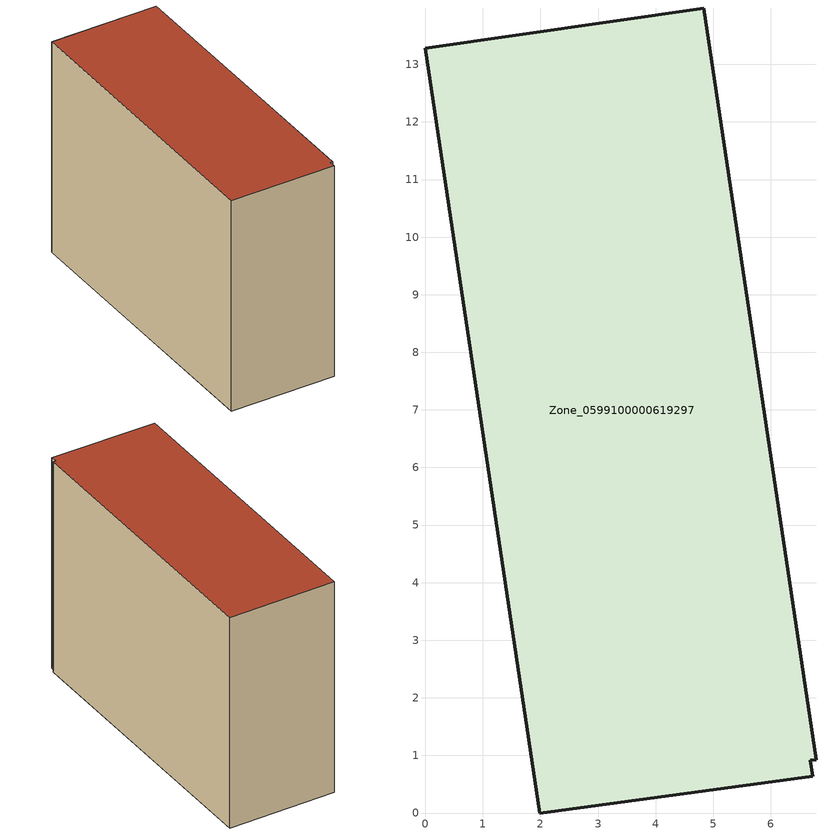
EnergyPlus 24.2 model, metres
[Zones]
Zone_0599100000619297
 floor ground (C_G): 6.69,0.92 6.73,0.64 1.99,0 0,13.28 4.84,13.98 6.79,0.93 z0
 wall outside (C_F): 6.79,0.93 4.84,13.98 0,13.28 1.99,0 6.73,0.64 6.69,0.92 6.79,0.93 z0:10.06
 roof outside (C_R): 6.73,0.64 6.69,0.92 6.79,0.93 4.84,13.98 0,13.28 1.99,0 z10.06
[BUILDING]
Pand.0599100000619297: North Axis=0; Terrain=City; Loads Convergence Tolerance Value=0.04; Temperature Convergence Tolerance Value=0.4; Solar Distribution=FullExterior; Maximum Number of Warmup Days=25; Minimum Number of Warmup Days=1
[Site:Location]
Rotterdam.The.Hague.AP_ZH_NLD Design_Conditions: Latitude=51.96; Longitude=4.45; Time Zone=1; Elevation=-4.5
[SITE:GROUNDTEMPERATURE:BUILDINGSURFACE]
18, 18, 18, 18, 18, 18, 18, 18, 18, 18, 18, 18
[MATERIAL] Thermal Absorptance=0.9; Solar Absorptance=0.7; Visible Absorptance=0.7
Name | Roughness | Thickness | Conductivity | Density | Specific Heat
G.TI.1946 | MediumSmooth | 0.15 | 1 | 540 | 1210
F.TI.1946 | Rough | 0.3 | 0.857143 | 1920 | 840
R.TI.1946 | MediumRough | 0.2 | 0.1 | 1500 | 1000
[CONSTRUCTION]
C_G: G.TI.1946
C_F: F.TI.1946
C_R: R.TI.1946
[ZONE]
Zone_0599100000619297: Type=1; Multiplier=1; Ceiling Height=Autocalculate; Volume=Autocalculate; Floor Area=autocalculate; Part of Total Floor Area=Yes
[ZONEINFILTRATION:DESIGNFLOWRATE]
Infil_Zone_0599100000619297: Zone or ZoneList or Space or SpaceList=Zone_0599100000619297; Schedule=AlwaysOn; Design Flow Rate Calculation Method=Flow/Area; Flow Rate per Floor Area=0.003; Constant Term Coefficient=1; Temperature Term Coefficient=0; Velocity Term Coefficient=0; Velocity Squared Term Coefficient=0
[HVACTEMPLATE:ZONE:IDEALLOADSAIRSYSTEM]
Zone_0599100000619297: Maximum Heating Supply Air Temperature=50; Minimum Cooling Supply Air Temperature=13; Maximum Heating Supply Air Humidity Ratio=0.0156; Minimum Cooling Supply Air Humidity Ratio=0.0077; Heating Limit=NoLimit; Cooling Limit=NoLimit; Dehumidification Control Type=ConstantSensibleHeatRatio; Cooling Sensible Heat Ratio=0.7; Dehumidification Setpoint=60; Humidification Control Type=None; Humidification Setpoint=30; Outdoor Air Method=None; Outdoor Air Flow Rate per Person=0.00944; Outdoor Air Flow Rate per Zone Floor Area=0; Outdoor Air Flow Rate per Zone=0; Demand Controlled Ventilation Type=None; Outdoor Air Economizer Type=NoEconomizer; Heat Recovery Type=None; Sensible Heat Recovery Effectiveness=0.7; Latent Heat Recovery Effectiveness=0.65
[ZONECONTROL:THERMOSTAT]
ThermostatControl_Zone_0599100000619297: Zone or ZoneList=Zone_0599100000619297; Control Type Schedule=DualSetpointControlType; Control 1=Thermostat_Zone_0599100000619297; Temperature Difference Between Cutout And Setpoint=0
[THERMOSTATSETPOINT:DUALSETPOINT]
Thermostat_Zone_0599100000619297: Heating Setpoint Temperature Schedule=HeatingSetpoint_Zone_0599100000619297; Cooling Setpoint Temperature Schedule=CoolingSetpoint_Zone_0599100000619297
[SCHEDULE:COMPACT]
HeatingSetpoint_Zone_0599100000619297: Through: 12/31, For: AllDays, Until: 24:00, 21
CoolingSetpoint_Zone_0599100000619297: Through: 12/31, For: AllDays, Until: 24:00, 24
DualSetpointControlType: Through: 12/31, For: AllDays, Until: 24:00, 4
AlwaysOn: Through: 12/31, For: AllDays, Until: 24:00, 1
